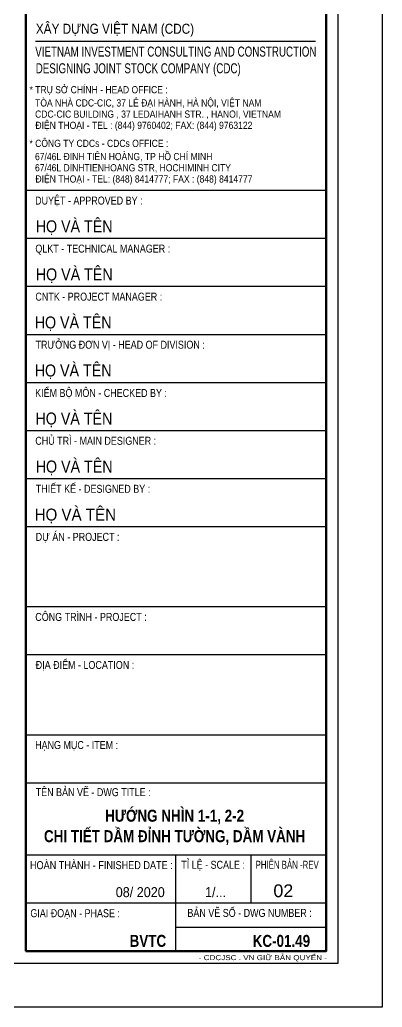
# Model space of a CAD drawing. Extents: x -492186 to 1868871, y -490204 to 147457.
# Drawn here: x -342086 to -323986, y 28657 to 77991 of the extents above; entities that cross this region are included whole.
import ezdxf
from ezdxf.enums import TextEntityAlignment as Align

# ---------------------------------------------------------------- set-up
doc = ezdxf.new("R2010")
doc.units = 0
doc.header["$LTSCALE"] = 250
doc.header["$MEASUREMENT"] = 0
doc.layers.get('Defpoints').update_dxf_attribs({"linetype": 'CONTINUOUS'})
for name, color, linetype in [('CDC -TEXT KHUNG', 7, 'CONTINUOUS'), ('CDC-KHUNGTEN', 7, 'CONTINUOUS'), ('CDC.06.TEXT', 2, 'CONTINUOUS')]:
    doc.layers.add(name, color=color, linetype=linetype)
doc.styles.add('arial', font='arial.ttf', dxfattribs={"width": 0.7})
doc.styles.add('Arial_B_3', font='arialbd.ttf', dxfattribs={"width": 0.75, "height": 3})
doc.styles.add('KT CDC', font='arial.ttf', dxfattribs={"width": 0.85, "height": 200})

# ---------------------------------------------------------------- blocks, each defined once
blk = doc.blocks.new('KHUNG TEN')
at = {"layer": 'CDC-KHUNGTEN', "color": 6}
blk.add_line((75439, 24136), (82433, 24136), dxfattribs=at)
at = {"layer": 'CDC-KHUNGTEN', "color": 6, "lineweight": 25}
for p, q in [((82700, 20400), (75200, 20400)), ((82700, 19200), (75200, 19200)), ((82700, 18000), (75200, 18000)), ((82700, 16800), (75200, 16800)), ((82700, 15600), (75200, 15600)), ((82700, 14400), (75200, 14400)), ((82700, 13200), (75200, 13200)), ((82700, 12000), (75200, 12000)), ((82700, 10000), (75200, 10000)), ((82700, 8800), (75200, 8800)), ((82700, 6800), (75200, 6800)), ((82700, 5600), (75200, 5600)), ((82700, 3800), (75200, 3800)), ((78950, 1400), (78950, 3800)), ((80825, 2600), (80825, 3800)), ((82700, 2600), (75200, 2600)), ((78950, 2000), (82700, 2000))]:
    blk.add_line(p, q, dxfattribs=at)
at = {"layer": 'CDC-KHUNGTEN', "color": 8}
blk.add_lwpolyline([(75096, 1100), (83000, 1100), (83000, 58300), (3000, 58300), (3000, 1100), (75096, 1100)], dxfattribs=at)
at = {"layer": 'CDC-KHUNGTEN', "color": 255, "lineweight": 60}
blk.add_lwpolyline([(75200, 1400), (82700, 1400), (82700, 58000), (75200, 58000), (75200, 1400)], dxfattribs=at)
at = {"layer": 'Defpoints', "color": 1, "ltscale": 0.2}
blk.add_lwpolyline([(0, 0), (0, 59400), (84100, 59400), (84100, 0), (0, 0)], close=True, dxfattribs=at)
at = {"layer": 'CDC -TEXT KHUNG', "color": 7, "style": 'Arial_B_3', "width": 0.8}
blk.add_text('BVTC', height=300, dxfattribs=at).set_placement((78705, 1508), align=Align.RIGHT)
at = {"layer": 'CDC -TEXT KHUNG', "color": 6, "style": 'KT CDC', "width": 1.15}
blk.add_text('- CDCJSC . VN GIỮ BẢN QUYỂN -', height=125.69, dxfattribs=at).set_placement((79519, 1177))
at = {"layer": 'CDC-KHUNGTEN', "color": 6}
for s, height, style, width, p in [('XÂY DỰNG VIỆT NAM (CDC)', 250, 'KT CDC', 0.84, (75452, 24317)), ('VIETNAM INVESTMENT CONSULTING AND CONSTRUCTION ', 250, 'KT CDC', 0.7, (75436, 23747)), ('DESIGNING JOINT STOCK COMPANY (CDC)', 250, 'KT CDC', 0.7, (75448, 23330)), ('* TRỤ SỞ CHÍNH - HEAD OFFICE :', 180, 'KT CDC', 0.85, (75294, 22830)), ('TÒA NHÀ CDC-CIC, 37 LÊ ĐẠI HÀNH, HÀ NỘI, VIỆT NAM', 180, 'KT CDC', 0.85, (75433, 22500)), ('CDC-CIC BUILDING , 37 LEDAIHANH STR. , HANOI, VIETNAM', 180, 'KT CDC', 0.85, (75433, 22220)), ('ĐIỆN THOẠI - TEL : (844) 9760402; FAX: (844) 9763122', 180, 'KT CDC', 0.85, (75441, 21940)), ('* CÔNG TY CDCs - CDCs OFFICE :', 180, 'KT CDC', 0.85, (75292, 21490)), ('67/46L ĐINH TIÊN HOÀNG, TP HỒ CHÍ MINH', 180, 'KT CDC', 0.85, (75430, 21160)), ('67/46L DINHTIENHOANG STR, HOCHIMINH CITY', 180, 'KT CDC', 0.85, (75430, 20880)), ('ĐIỆN THOẠI - TEL: (848) 8414777; FAX : (848) 8414777', 180, 'KT CDC', 0.85, (75442, 20600)), ('DUYỆT - APPROVED BY :', 200, 'arial', 0.8, (75433, 20050)), ('QLKT - TECHNICAL MANAGER :', 200, 'arial', 0.8, (75440, 18850)), ('CNTK - PROJECT MANAGER :', 200, 'arial', 0.8, (75440, 17650)), ('TRƯỞNG ĐƠN VỊ - HEAD OF DIVISION :', 200, 'arial', 0.8, (75445, 16450)), ('KIỂM BỘ MÔN - CHECKED BY :', 200, 'arial', 0.8, (75434, 15244)), ('CHỦ TRÌ - MAIN DESIGNER :', 200, 'arial', 0.8, (75438, 14050)), ('THIẾT KẾ - DESIGNED BY :', 200, 'arial', 0.8, (75450, 12850)), ('DỰ ÁN - PROJECT :  ', 200, 'arial', 0.8, (75449, 11650)), ('CÔNG TRÌNH - PROJECT :  ', 200, 'arial', 0.8, (75438, 9650)), ('ĐỊA ĐIỂM - LOCATION :', 200, 'arial', 0.8, (75449, 8450)), ('HẠNG MỤC - ITEM : ', 200, 'arial', 0.8, (75433, 6450)), ('TÊN BẢN VẼ - DWG TITLE :', 200, 'arial', 0.8, (75448, 5273)), ('TỈ LỆ - SCALE :', 200, 'arial', 0.8, (79082, 3459)), ('PHIÊN BẢN -REV', 200, 'arial', 0.7, (80938, 3459)), ('BẢN VẼ SỐ - DWG NUMBER :', 200, 'arial', 0.8, (79236, 2256)), ('GIAI ĐOẠN - PHASE :', 200, 'arial', 0.8, (75315, 2250))]:
    blk.add_text(s, height=height, dxfattribs=dict(at, style=style, width=width)).set_placement(p)
at = {"layer": 'CDC-KHUNGTEN', "color": 7}
for style, width, p in [('KT CDC', 0.85, (75448, 19356)), ('KT CDC', 0.85, (75450, 18156)), ('KT CDC', 0.85, (75423, 16956)), ('KT CDC', 0.85, (75423, 15756)), ('KT CDC', 0.85, (75442, 14556)), ('KT CDC', 0.85, (75448, 13356)), ('arial', 0.9, (75421, 12156))]:
    blk.add_text('HỌ VÀ TÊN', height=300, dxfattribs=dict(at, style=style, width=width)).set_placement(p)
at = {"layer": 'CDC-KHUNGTEN', "color": 6, "style": 'arial', "width": 0.814645}
blk.add_text('HOÀN THÀNH - FINISHED DATE :', height=200, dxfattribs=at).set_placement((75304, 3450), (78870, 3450), align=Align.FIT)
at = {"layer": 'CDC-KHUNGTEN', "color": 7, "style": 'arial', "width": 0.9}
for s, p in [('08/ 2020', (78670, 2750)), ('1/...', (80200, 2750))]:
    blk.add_text(s, height=250, dxfattribs=at).set_placement(p, align=Align.RIGHT)
at = {"layer": 'CDC-KHUNGTEN', "color": 7, "style": 'KT CDC'}
blk.add_text('02', height=320, dxfattribs=at).set_placement((81879, 2750), align=Align.RIGHT)

msp = doc.modelspace()

# ---------------------------------------------------------------- block references
at = {"layer": 'CDC.06.TEXT', "xscale": 2, "yscale": 2, "zscale": 2}
msp.add_blockref('KHUNG TEN', (-492186, 28656.9), dxfattribs=at)

# ---------------------------------------------------------------- texts
at = {"layer": 'CDC -TEXT KHUNG', "color": 7, "style": 'Arial_B_3', "width": 0.8}
for s, p in [('HƯỚNG NHÌN 1-1, 2-2', (-334353.8, 37926.2)), ('CHI TIẾT DẦM ĐỈNH TƯỜNG, DẦM VÀNH', (-334353.8, 36904.3))]:
    msp.add_text(s, height=600, dxfattribs=at).set_placement(p, align=Align.CENTER)
msp.add_text('KC-01.49', height=600, dxfattribs=at).set_placement((-327586, 31672.6), align=Align.RIGHT)

doc.saveas('drawing.dxf')
